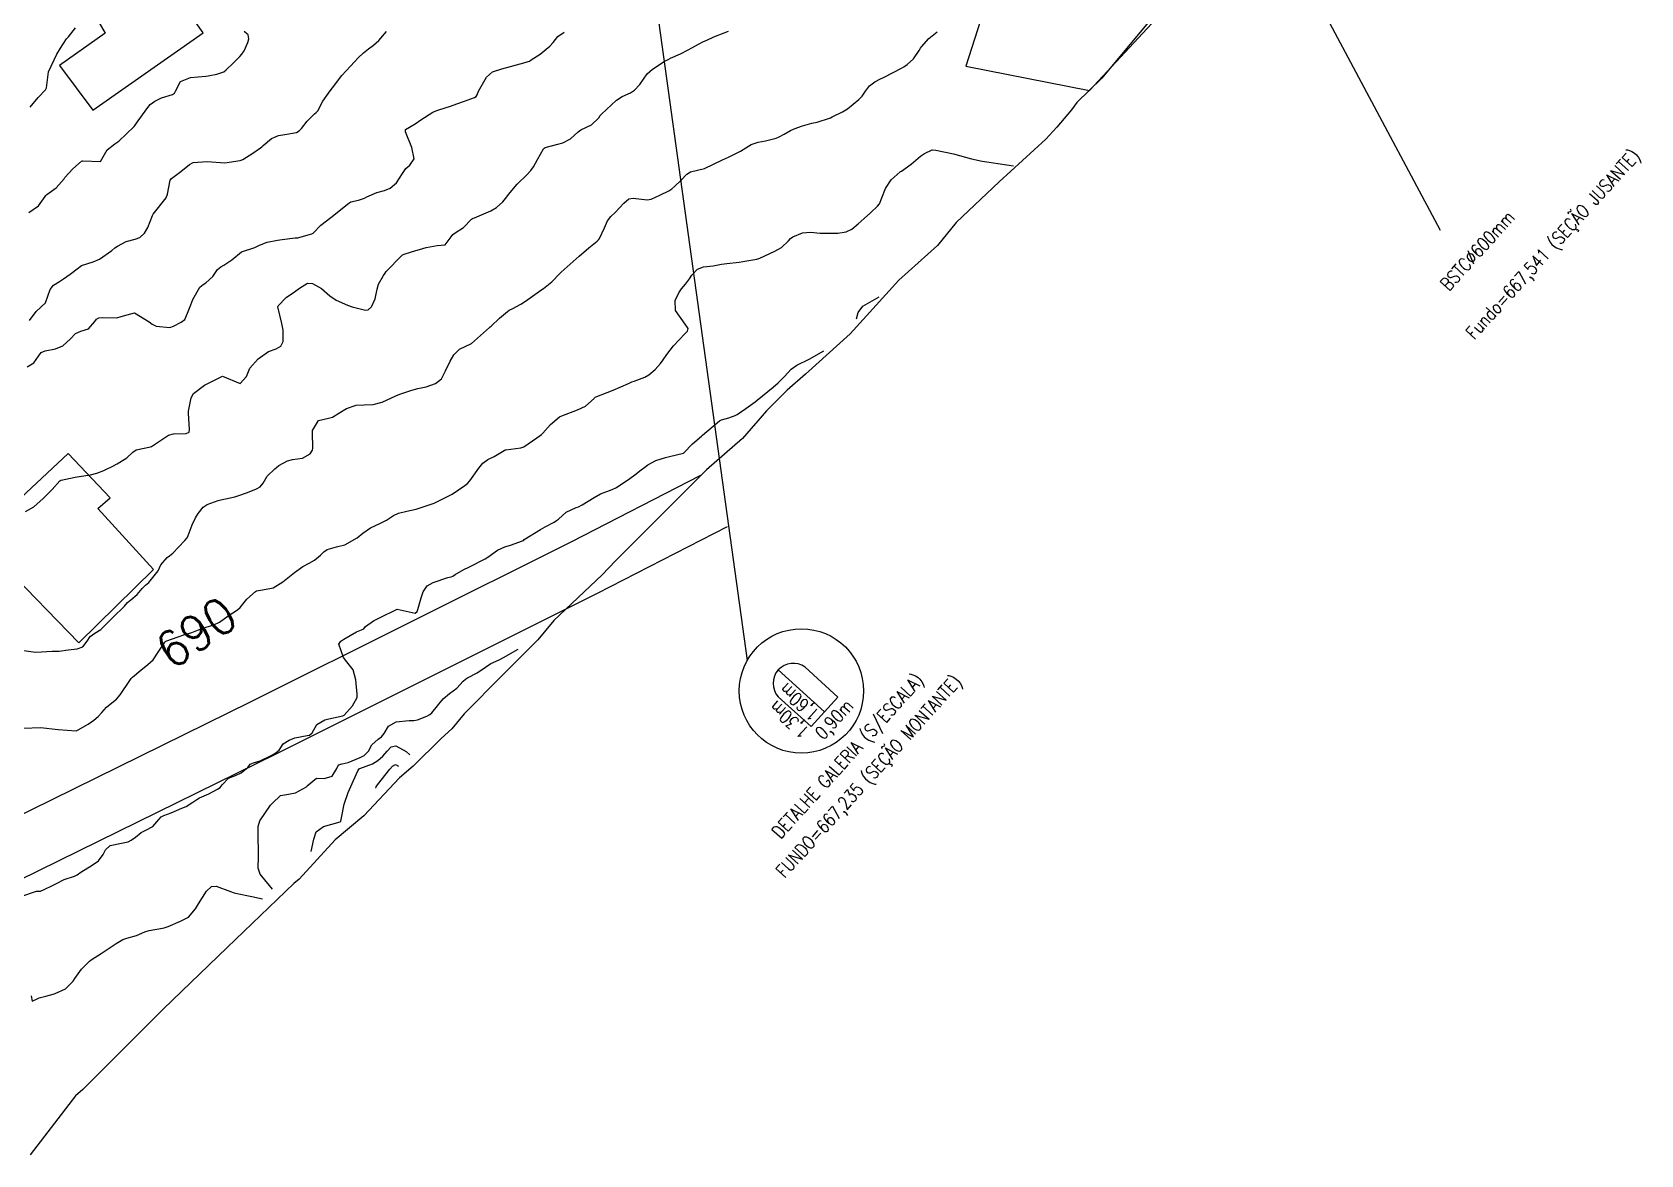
# Model space of a CAD drawing. Header units: metres. Extents: x 298520 to 308411, y 7433745 to 7450750.
# Drawn here: x 300730.4 to 300911.5, y 7446620.8 to 7446747.2 of the extents above; entities that cross this region are included whole.
import ezdxf
from ezdxf.enums import TextEntityAlignment as Align

# ---------------------------------------------------------------- set-up
doc = ezdxf.new("R2010")
doc.units = ezdxf.units.M
doc.header["$LTSCALE"] = 10
doc.linetypes.add('CONTINUO', pattern=[0])
for name, color, linetype in [('Area', 45, 'Continuous'), ('Area Verde e Lazer', 94, 'Continuous'), ('Cotas', 45, 'Continuous'), ('Curvas de Nivel 1m', 11, 'Continuous'), ('Curvas de Nivel 5m', 15, 'Continuous'), ('Edificações', 30, 'Continuous'), ('TEXTO', 45, 'Continuous'), ('Vias Primárias', 230, 'Continuous')]:
    doc.layers.add(name, color=color, linetype=linetype)
doc.styles.add('ROMANS', font='romans', dxfattribs={"height": 0.2})
doc.styles.add('Style-STANDARD', font='STANDARD.shx')

msp = doc.modelspace()

# ---------------------------------------------------------------- linework, layer by layer
at = {"layer": 'Area'}
msp.add_polyline3d([(300856, 7446748.27, 689.31), (300850.8, 7446742.02, 689.3), (300847.99, 7446739.27, 689.33), (300847.37, 7446738.46, 689.38), (300845.72, 7446736.49, 689.32), (300844.48, 7446735.16, 689.38), (300839.24, 7446730.36, 689.83), (300834.41, 7446725.77, 690.56), (300832.29, 7446723.17, 690.53), (300827.92, 7446719.27, 690.68), (300822.47, 7446713.24, 694.25), (300817.45, 7446708.72, 691.19), (300815.35, 7446706.92, 690.79), (300813.05, 7446704.56, 690.86), (300810.34, 7446701.47, 690.92), (300806.27, 7446697.95, 690.98), (300796.04, 7446687.69, 691.48), (300794.54, 7446686.11, 691.47), (300789.11, 7446680.97, 691.44), (300787.3, 7446678.79, 698.18), (300783.31, 7446674.81, 691.3), (300779.01, 7446670.48, 695.12), (300777.62, 7446668.77, 703.57), (300776.41, 7446667.7, 703.2), (300773.27, 7446664.57, 700.99), (300771.73, 7446663.27, 694.51), (300767.71, 7446659.01, 695.62), (300764.5, 7446656.28, 692.94), (300760.42, 7446651.87, 693.24), (300759.82, 7446651.38, 692.9), (300752.32, 7446644.18, 692.19), (300745.13, 7446637.22, 692.71), (300736.08, 7446628.19, 694.89), (300735.27, 7446627.49, 693.64), (300730.15, 7446620.84, 692.67)], dxfattribs=at)
at = {"layer": 'Area Verde e Lazer', "elevation": 697.25}
msp.add_lwpolyline([(300883.94, 7446777.88), (300849.29, 7446786.4), (300835.49, 7446743.37), (300849.39, 7446740.65), (300865.4, 7446757.86), (300872.9, 7446766.08), (300877.26, 7446770.86)], close=True, dxfattribs=at)
at = {"layer": 'Curvas de Nivel 1m', "flags": 128}
for points, elevation in [([(300729.43, 7446677.61), (300730.74, 7446677.41), (300731.42, 7446677.45), (300732.62, 7446677.51), (300733.43, 7446677.52), (300734.43, 7446677.69), (300735.43, 7446677.8), (300736.07, 7446678.03), (300736.57, 7446678.66), (300736.91, 7446679.19), (300737.45, 7446679.56), (300738.12, 7446679.98), (300738.79, 7446680.64), (300739.11, 7446680.99), (300739.47, 7446681.31), (300740.77, 7446682.61), (300741.1, 7446682.99), (300741.49, 7446683.31), (300742.18, 7446683.91), (300742.77, 7446684.59), (300743.13, 7446684.97), (300743.52, 7446685.26), (300744.56, 7446686.56), (300744.87, 7446687.24), (300745.56, 7446688.08), (300745.84, 7446688.27), (300746.2, 7446688.54), (300746.86, 7446689.25), (300747.58, 7446689.99), (300747.83, 7446690.28), (300747.95, 7446690.53), (300748.39, 7446691.73), (300748.76, 7446692.52), (300749.08, 7446693.04), (300749.62, 7446693.73), (300750.08, 7446694.05), (300751.31, 7446694.48), (300751.63, 7446694.56), (300753.2, 7446694.9), (300753.64, 7446695.03), (300754.6, 7446695.4), (300755.65, 7446695.8), (300756.06, 7446696.02), (300756.38, 7446696.42), (300756.84, 7446697.24), (300757.68, 7446698.04), (300757.88, 7446698.21), (300758.15, 7446698.41), (300759.13, 7446698.94), (300759.68, 7446699.1), (300760.82, 7446699.24), (300761.69, 7446699.74), (300761.92, 7446700.14), (300761.96, 7446700.36), (300761.93, 7446702.15), (300761.94, 7446702.36), (300762.62, 7446703.48), (300763.74, 7446703.76), (300764.2, 7446703.88), (300764.89, 7446704.32), (300765.76, 7446704.84), (300766.86, 7446705.2), (300767.76, 7446705.25), (300768.76, 7446705.28), (300769.77, 7446705.54), (300771.33, 7446706.25), (300771.77, 7446706.44), (300773.11, 7446706.89), (300773.78, 7446707.08), (300774.72, 7446707.27), (300775.79, 7446707.64), (300776.44, 7446708.19), (300776.92, 7446709.07), (300777.43, 7446710.18), (300777.83, 7446710.88), (300778.48, 7446711.52), (300779.84, 7446712.15), (300781.86, 7446713.95), (300781.95, 7446714.03), (300782.05, 7446714.12), (300782.98, 7446715.01), (300783.89, 7446715.77), (300784.09, 7446715.9), (300784.47, 7446716.09), (300785.4, 7446716.58), (300785.9, 7446716.91), (300787.48, 7446718.06), (300787.74, 7446718.23), (300787.92, 7446718.35), (300788.87, 7446719.1), (300789.76, 7446720.03), (300789.85, 7446720.12), (300789.94, 7446720.19), (300791.96, 7446722), (300793.05, 7446722.91), (300793.98, 7446723.67), (300794.13, 7446723.83), (300794.24, 7446723.98), (300794.8, 7446725.17), (300795.14, 7446725.97), (300795.53, 7446726.45), (300796.02, 7446726.92), (300796.97, 7446727.95), (300797.55, 7446728.43), (300798.04, 7446728.52), (300799.62, 7446728.33), (300800.04, 7446728.39), (300801.02, 7446728.87), (300802.05, 7446729.35), (300802.37, 7446729.56), (300802.73, 7446729.87), (300803.41, 7446730.52), (300804.07, 7446731.23), (300804.47, 7446731.47), (300806.08, 7446731.84), (300808.09, 7446732.83), (300808.76, 7446733.14), (300810.1, 7446733.79), (300811.32, 7446734.57), (300812.12, 7446734.81), (300812.91, 7446734.96), (300814.13, 7446735.28), (300814.46, 7446735.41), (300815.02, 7446735.73), (300815.73, 7446736.13), (300816.14, 7446736.32), (300817.11, 7446736.67), (300818.15, 7446736.96), (300818.75, 7446737.08), (300820.15, 7446737.51), (300820.25, 7446737.57), (300820.44, 7446737.67), (300821.59, 7446738.23), (300822.16, 7446738.58), (300823.44, 7446739.63), (300823.8, 7446740.01), (300824.19, 7446740.56), (300824.65, 7446741.16), (300825.24, 7446741.61), (300825.88, 7446741.93), (300826.21, 7446742.09), (300827.29, 7446742.66), (300828.22, 7446743.14), (300828.49, 7446743.3), (300828.87, 7446743.56), (300829.58, 7446744.2), (300830.24, 7446745.15), (300830.39, 7446745.4), (300830.48, 7446745.55), (300831.33, 7446746.47), (300832.27, 7446747.25)], 689), ([(300729.61, 7446693.25), (300730.58, 7446693.77), (300731.63, 7446694.72), (300732.64, 7446695.71), (300733.51, 7446696.7), (300733.59, 7446696.76), (300733.65, 7446696.79), (300735.23, 7446697.1), (300735.66, 7446697.17), (300736.94, 7446697.38), (300737.67, 7446697.57), (300738.44, 7446697.87), (300739.68, 7446698.48), (300739.77, 7446698.53), (300739.95, 7446698.62), (300741.03, 7446699.27), (300741.7, 7446699.94), (300742.1, 7446700.19), (300743.7, 7446700.52), (300743.83, 7446700.58), (300745.72, 7446701.83), (300746.28, 7446701.98), (300747.72, 7446702.01), (300748.05, 7446702.19), (300748.1, 7446702.53), (300747.98, 7446704.29), (300747.99, 7446704.53), (300748.26, 7446706.03), (300748.54, 7446706.52), (300749.78, 7446707.46), (300751.79, 7446708.48), (300753.78, 7446707.64), (300754.51, 7446708.45), (300754.87, 7446709.38), (300755.82, 7446710.43), (300756.98, 7446711.27), (300757.83, 7446711.56), (300758.37, 7446711.87), (300758.62, 7446712.4), (300758.62, 7446713.64), (300758.47, 7446714.4), (300758.03, 7446716.27), (300758.06, 7446716.41), (300758.97, 7446717.33), (300759.91, 7446717.99), (300760.47, 7446718.38), (300761.36, 7446718.93), (300761.92, 7446718.91), (300762.93, 7446718.35), (300763.9, 7446717.52), (300764.6, 7446717.03), (300765.89, 7446716.48), (300766.41, 7446716.3), (300767.89, 7446715.91), (300768.22, 7446715.96), (300768.57, 7446716.28), (300768.98, 7446717.2), (300769.21, 7446718.28), (300769.36, 7446718.83), (300769.94, 7446719.82), (300770.11, 7446720.09), (300770.24, 7446720.27), (300771.96, 7446722.03), (300772.08, 7446722.12), (300772.36, 7446722.24), (300773.55, 7446722.64), (300773.97, 7446722.74), (300774.74, 7446722.98), (300775.97, 7446723.18), (300776.87, 7446723.28), (300777.54, 7446724.17), (300777.73, 7446724.43), (300777.99, 7446724.63), (300778.95, 7446725.21), (300779.85, 7446726.15), (300779.94, 7446726.22), (300780.01, 7446726.25), (300780.19, 7446726.32), (300782.02, 7446727.09), (300782.66, 7446727.48), (300783.37, 7446728.11), (300783.67, 7446728.47), (300784.05, 7446728.95), (300784.56, 7446729.59), (300784.97, 7446730.09), (300786.07, 7446731.14), (300786.53, 7446731.62), (300786.82, 7446732.06), (300787.28, 7446732.87), (300787.94, 7446734.05), (300788.01, 7446734.14), (300788.11, 7446734.2), (300789.56, 7446734.59), (300790.11, 7446734.75), (300790.96, 7446735.18), (300791.84, 7446736), (300792.13, 7446736.2), (300793.36, 7446736.76), (300794.15, 7446737.56), (300794.32, 7446737.81), (300794.48, 7446737.98), (300796.17, 7446739.54), (300796.8, 7446739.94), (300797.73, 7446740.38), (300798.18, 7446740.68), (300798.8, 7446741.32), (300799.2, 7446741.92), (300799.62, 7446742.5), (300800.21, 7446743.02), (300801.54, 7446743.89), (300801.97, 7446744.14), (300802.23, 7446744.27), (300803.35, 7446744.76), (300804.24, 7446745.22), (300804.65, 7446745.45), (300805.38, 7446745.85), (300805.96, 7446746.14), (300806.26, 7446746.28), (300807.11, 7446746.68), (300808.27, 7446747.14), (300808.75, 7446747.33)], 688), ([(300730.07, 7446714.74), (300730.84, 7446715.77), (300731.89, 7446716.72), (300732.39, 7446718.24), (300732.78, 7446718.71), (300733.47, 7446719.15), (300733.92, 7446719.45), (300734.65, 7446719.97), (300735.58, 7446720.67), (300735.78, 7446720.84), (300735.95, 7446720.94), (300737.26, 7446721.35), (300737.95, 7446721.66), (300739.33, 7446722.63), (300739.67, 7446722.92), (300739.97, 7446723.13), (300740.95, 7446723.63), (300741.98, 7446723.9), (300742.49, 7446724.09), (300743.04, 7446724.59), (300743.39, 7446725.2), (300743.93, 7446726.58), (300743.96, 7446726.64), (300744.01, 7446726.72), (300745.46, 7446728.56), (300745.63, 7446728.96), (300745.93, 7446730.55), (300746.06, 7446730.74), (300747.11, 7446731.5), (300748.08, 7446732.31), (300748.51, 7446732.52), (300750.08, 7446732.63), (300752.08, 7446732.48), (300753.8, 7446732.75), (300754.09, 7446732.86), (300755.23, 7446733.58), (300756.1, 7446734.18), (300756.24, 7446734.29), (300756.39, 7446734.43), (300757.31, 7446735.22), (300758.12, 7446735.56), (300758.83, 7446735.69), (300760.13, 7446735.92), (300760.43, 7446736.08), (300760.68, 7446736.37), (300761.32, 7446737.19), (300762.15, 7446737.99), (300762.36, 7446738.15), (300762.55, 7446738.36), (300763.1, 7446739.42), (300763.72, 7446740.34), (300763.93, 7446740.6), (300764.19, 7446740.94), (300765.24, 7446742.32), (300766.21, 7446743.37), (300766.67, 7446743.85), (300767.08, 7446744.3), (300767.67, 7446744.86), (300768.24, 7446745.32), (300768.79, 7446745.73), (300769.4, 7446746.27), (300770.26, 7446747.29)], 686), ([(300730.15, 7446738.74), (300731.05, 7446739.85), (300731.88, 7446740.72), (300731.98, 7446740.93), (300732.2, 7446742.72), (300733.16, 7446744.71), (300733.55, 7446745.38), (300734.25, 7446746.45), (300734.36, 7446746.58), (300734.46, 7446746.69), (300735.27, 7446747.68)], 684), ([(300729.81, 7446709.52), (300730.58, 7446709.97), (300731.08, 7446710.73), (300731.39, 7446711.16), (300731.83, 7446711.33), (300733, 7446711.54), (300733.83, 7446711.9), (300734.7, 7446712.69), (300735.24, 7446713.29), (300735.86, 7446713.53), (300736.72, 7446713.8), (300737.44, 7446714.65), (300737.61, 7446714.91), (300737.88, 7446715.05), (300738.33, 7446715.1), (300739.88, 7446715.04), (300741.09, 7446715.4), (300741.88, 7446715.61), (300743.54, 7446714.58), (300743.87, 7446714.33), (300744.33, 7446714.11), (300745.86, 7446713.97), (300746.29, 7446714.12), (300747.17, 7446714.54), (300747.57, 7446714.84), (300747.88, 7446715.56), (300748.23, 7446716.52), (300748.48, 7446717.1), (300749.25, 7446718.51), (300749.62, 7446718.8), (300749.92, 7446718.97), (300750.73, 7446719.69), (300751.26, 7446720.49), (300751.63, 7446720.8), (300751.95, 7446720.97), (300752.86, 7446721.57), (300753.96, 7446722.46), (300755.43, 7446722.98), (300755.97, 7446723.23), (300756.84, 7446723.56), (300757.98, 7446723.79), (300758.52, 7446723.87), (300759.99, 7446724.04), (300760.3, 7446724.06), (300761.44, 7446724.37), (300761.86, 7446724.5), (300762, 7446724.59), (300762.88, 7446725.47), (300764.01, 7446726.34), (300766.03, 7446727.97), (300766.25, 7446728.09), (300767.12, 7446728.3), (300767.8, 7446728.53), (300768.04, 7446728.65), (300769.18, 7446729.14), (300770.05, 7446729.37), (300770.67, 7446729.65), (300771.4, 7446730.25), (300772.07, 7446731.29), (300772.44, 7446731.87), (300772.89, 7446732.23), (300773.37, 7446732.95), (300773.11, 7446734.23), (300772.39, 7446735.98), (300772.39, 7446736.24), (300773.5, 7446736.87), (300774.14, 7446737.32), (300775.48, 7446738.2), (300775.95, 7446738.4), (300776.16, 7446738.46), (300777.46, 7446738.88), (300778.17, 7446739.12), (300778.93, 7446739.4), (300780.18, 7446739.86), (300780.36, 7446739.97), (300780.46, 7446740.15), (300780.61, 7446740.56), (300781.54, 7446742.13), (300782.21, 7446742.72), (300783.24, 7446743.09), (300784.22, 7446743.32), (300785.98, 7446743.83), (300786.22, 7446743.89), (300786.35, 7446743.94), (300786.54, 7446744.07), (300787.56, 7446744.73), (300788.24, 7446745.27), (300788.65, 7446745.64), (300789.01, 7446746.04), (300789.57, 7446746.73), (300790.26, 7446747.2)], 687), ([(300823.19, 7446714.94), (300823.37, 7446715.63), (300823.9, 7446716.36), (300825.71, 7446717.4)], 691), ([(300729.09, 7446649.92), (300730.87, 7446650.5), (300731.1, 7446650.52), (300731.3, 7446650.52), (300731.73, 7446650.71), (300732.68, 7446651.14), (300733.11, 7446651.38), (300733.99, 7446651.82), (300735.13, 7446652.19), (300735.45, 7446652.36), (300735.85, 7446652.67), (300737.14, 7446653.45), (300737.85, 7446653.94), (300738.36, 7446654.64), (300738.63, 7446655.16), (300739.16, 7446655.65), (300740.45, 7446655.9), (300741.17, 7446656.07), (300741.53, 7446656.24), (300742.02, 7446656.59), (300742.66, 7446657.1), (300743.18, 7446657.37), (300743.96, 7446657.8), (300744.63, 7446658.57), (300744.9, 7446658.87), (300745.21, 7446659.02), (300746.01, 7446659.34), (300747.22, 7446659.85), (300747.7, 7446660.04), (300748.46, 7446660.52), (300748.9, 7446660.84), (300749.23, 7446661), (300750.27, 7446661.46), (300751.25, 7446661.99), (300751.53, 7446662.2), (300751.76, 7446662.47), (300752.49, 7446663.24), (300753.26, 7446663.54), (300753.91, 7446663.82), (300754.65, 7446664.45), (300754.92, 7446664.8), (300755.28, 7446664.96), (300756.03, 7446665.18), (300757.29, 7446665.78), (300757.7, 7446666), (300758.18, 7446666.4), (300758.62, 7446667.08), (300759.31, 7446667.52), (300759.93, 7446667.77), (300761.32, 7446668.02), (300761.6, 7446668.08), (300761.9, 7446668.35), (300762.41, 7446669.27), (300763.34, 7446669.79), (300763.77, 7446669.9), (300765.34, 7446670.23), (300765.51, 7446670.32), (300766.42, 7446671.37), (300766.96, 7446672.3), (300766.98, 7446672.68), (300766.82, 7446674.3), (300766.52, 7446675.42), (300765.8, 7446676.31), (300765.42, 7446676.81), (300764.9, 7446678.33), (300765.11, 7446678.66), (300765.45, 7446678.87), (300766.87, 7446679.71), (300767.46, 7446679.93), (300767.7, 7446680.05), (300767.89, 7446680.29), (300768.79, 7446680.95), (300769.47, 7446681.28), (300771.48, 7446682.24), (300773.48, 7446681.82), (300773.71, 7446681.99), (300773.78, 7446682.22), (300774.17, 7446683.54), (300774.39, 7446684.21), (300774.83, 7446684.89), (300775.52, 7446685.26), (300777.18, 7446685.83), (300777.53, 7446685.91), (300777.73, 7446685.97), (300778.01, 7446686.17), (300778.97, 7446686.72), (300779.54, 7446687), (300781.36, 7446687.93), (300781.55, 7446688.03), (300781.61, 7446688.06), (300781.68, 7446688.12), (300782.76, 7446688.91), (300783.57, 7446689.27), (300784.21, 7446689.46), (300785.58, 7446689.93), (300785.67, 7446690), (300785.77, 7446690.08), (300787.59, 7446691.24), (300788.12, 7446691.52), (300789.13, 7446692.03), (300789.42, 7446692.22), (300789.61, 7446692.39), (300790.48, 7446693.17), (300791.63, 7446693.7), (300791.86, 7446693.78), (300792.31, 7446694), (300793.64, 7446694.84), (300794.37, 7446695.25), (300795.65, 7446695.74), (300796.15, 7446695.95), (300797.66, 7446696.97), (300798.22, 7446697.38), (300798.95, 7446697.92), (300799.34, 7446698.25), (300799.68, 7446698.5), (300800.6, 7446698.99), (300801.69, 7446699.34), (300802.13, 7446699.45), (300803.7, 7446699.83), (300803.73, 7446699.84), (300803.75, 7446699.86), (300804.7, 7446700.86), (300805.72, 7446701.74), (300805.84, 7446701.84), (300807.74, 7446703.44), (300807.98, 7446703.57), (300808.79, 7446703.8), (300809.5, 7446704.04), (300809.75, 7446704.17), (300810.7, 7446704.84), (300811.77, 7446705.6), (300811.99, 7446705.77), (300813.79, 7446707.23), (300814.37, 7446707.73), (300815.08, 7446708.45), (300815.82, 7446709.25), (300816.47, 7446709.71), (300817.83, 7446710.39), (300819.5, 7446711.34)], 691), ([(300757.44, 7446650.74), (300757.11, 7446651.15), (300756.05, 7446652.43), (300755.82, 7446653.11), (300755.85, 7446654.43), (300755.85, 7446655.12), (300755.81, 7446656.43), (300755.81, 7446657.81), (300755.99, 7446658.43), (300757.22, 7446660.21), (300757.32, 7446660.31), (300757.43, 7446660.41), (300758.35, 7446661.28), (300759.24, 7446661.44), (300760.03, 7446661.59), (300761.25, 7446662.27), (300761.31, 7446662.3), (300761.35, 7446662.36), (300762.37, 7446663.24), (300763.26, 7446663.21), (300764.14, 7446663.46), (300764.69, 7446664.33), (300764.87, 7446664.74), (300765.28, 7446664.84), (300765.96, 7446664.99), (300767.29, 7446665.55), (300767.77, 7446665.8), (300768.23, 7446666.28), (300768.61, 7446666.97), (300769.31, 7446667.61), (300769.69, 7446667.89), (300770.02, 7446668.26), (300770.5, 7446669.09), (300771.34, 7446669.57), (300772.83, 7446669.72), (300773.34, 7446669.73), (300773.75, 7446669.8), (300774.79, 7446670.21), (300775.14, 7446670.4), (300775.35, 7446670.6), (300776.64, 7446672.18), (300777.37, 7446672.76), (300778.17, 7446673.37), (300778.91, 7446674.15), (300779.16, 7446674.39), (300779.4, 7446674.52), (300780.47, 7446675.08), (300781.41, 7446675.74), (300782.01, 7446676.12), (300782.96, 7446676.57), (300783.42, 7446676.8), (300785.1, 7446677.75)], 692), ([(300761.77, 7446654.98), (300762.07, 7446656.35), (300762.35, 7446657.18), (300763.19, 7446657.78), (300765.04, 7446658.32), (300765.14, 7446658.39), (300765.21, 7446658.78), (300765.5, 7446660.32), (300765.95, 7446661.61), (300766.25, 7446662.31), (300767.04, 7446664.06), (300767.2, 7446664.29), (300767.27, 7446664.33), (300768.7, 7446664.86), (300769.28, 7446665.21), (300769.85, 7446665.71), (300770.33, 7446666.26), (300770.79, 7446666.77), (300771.3, 7446666.88), (300772.47, 7446666.23), (300772.9, 7446665.84)], 693), ([(300769.07, 7446662.1), (300769.12, 7446662.27), (300769.16, 7446662.36), (300769.25, 7446662.48), (300770.63, 7446664.26), (300770.94, 7446664.59), (300771.28, 7446664.78), (300771.63, 7446664.6)], 694), ([(300730.25, 7446638.73), (300730.38, 7446638.15), (300730.96, 7446638.4), (300731.18, 7446638.49), (300731.93, 7446638.71), (300732.74, 7446638.93), (300732.97, 7446638.99), (300734.13, 7446639.53), (300734.98, 7446640.37), (300735.17, 7446640.68), (300735.92, 7446641.74), (300736.84, 7446642.65), (300737.01, 7446642.77), (300738.16, 7446643.5), (300739.03, 7446644.08), (300739.84, 7446644.62), (300740.59, 7446645.06), (300741.04, 7446645.24), (300742.11, 7446645.53), (300743.05, 7446645.92), (300743.54, 7446646.09), (300745.06, 7446646.34), (300745.24, 7446646.38), (300745.68, 7446646.55), (300747.07, 7446647.12), (300747.99, 7446647.6), (300748.75, 7446648.51), (300748.87, 7446648.73), (300749.09, 7446649.07), (300750.01, 7446650.5), (300750.55, 7446651.05), (300751.11, 7446651.07), (300752.71, 7446650.46), (300753.1, 7446650.33), (300753.26, 7446650.3), (300755.1, 7446649.91), (300756.32, 7446649.65)], 692)]:
    msp.add_lwpolyline(points, dxfattribs=dict(at, elevation=elevation))
at = {"layer": 'Curvas de Nivel 5m', "flags": 128}
for points, elevation in [([(300730.01, 7446726.9), (300731.11, 7446727.64), (300731.85, 7446728.72), (300731.92, 7446728.83), (300732.04, 7446728.92), (300733.08, 7446729.67), (300733.97, 7446730.69), (300734.06, 7446730.83), (300734.95, 7446731.81), (300735.95, 7446732.67), (300736.04, 7446732.72), (300736.08, 7446732.73), (300738.08, 7446732.65), (300738.81, 7446733.94), (300739.67, 7446734.63), (300740.12, 7446734.92), (300741, 7446735.74), (300741.85, 7446736.6), (300741.99, 7446736.75), (300742.14, 7446736.94), (300743.28, 7446738.58), (300743.67, 7446739.06), (300744.17, 7446739.45), (300744.95, 7446739.79), (300746.18, 7446740.18), (300746.39, 7446740.34), (300746.5, 7446740.55), (300747.08, 7446741.66), (300748.2, 7446742.11), (300749.92, 7446742.23), (300750.2, 7446742.3), (300750.36, 7446742.34), (300751.17, 7446742.49), (300751.94, 7446742.75), (300752.21, 7446742.96), (300752.99, 7446743.7), (300753.74, 7446744.46), (300753.97, 7446744.72), (300754.23, 7446745.09), (300754.65, 7446746.05), (300754.75, 7446746.45), (300754.7, 7446746.89), (300754.26, 7446747.26)], 685), ([(300729.42, 7446668.85), (300731.32, 7446668.92), (300733.32, 7446668.7), (300735.32, 7446668.57), (300735.41, 7446668.58), (300735.57, 7446668.67), (300736.68, 7446669.31), (300737.33, 7446669.77), (300737.8, 7446670.18), (300738.23, 7446670.64), (300738.76, 7446671.22), (300739.36, 7446671.72), (300739.87, 7446672.12), (300740.3, 7446672.62), (300741.39, 7446674.24), (300741.53, 7446674.46), (300741.66, 7446674.6), (300742.6, 7446675.39), (300743.41, 7446676.01), (300743.99, 7446676.57), (300744.58, 7446677.4), (300745.32, 7446678.55), (300745.44, 7446678.65), (300746.83, 7446679.15), (300747.45, 7446679.35), (300748.34, 7446679.64), (300749.46, 7446680.07), (300750.84, 7446680.49), (300751.47, 7446680.8), (300752.44, 7446681.5), (300753.48, 7446682.18), (300753.8, 7446682.46), (300754.56, 7446683.38), (300755.51, 7446684.24), (300755.64, 7446684.3), (300756.3, 7446684.42), (300757.33, 7446684.6), (300757.52, 7446684.66), (300758.59, 7446685.33), (300759.53, 7446686.07), (300759.92, 7446686.38), (300760.86, 7446687.05), (300761.55, 7446687.43), (300762.15, 7446687.76), (300762.84, 7446688.35), (300763.2, 7446688.71), (300763.57, 7446688.97), (300764.62, 7446689.28), (300765.57, 7446689.5), (300766.98, 7446690.3), (300767.59, 7446690.81), (300768.48, 7446691.4), (300769.6, 7446691.92), (300770.25, 7446692.26), (300771.07, 7446692.79), (300771.62, 7446693.06), (300772.57, 7446693.28), (300773.62, 7446693.5), (300774.16, 7446693.68), (300775.63, 7446694.2), (300777.64, 7446695.18), (300779.08, 7446696.16), (300779.4, 7446696.41), (300779.66, 7446696.69), (300780.65, 7446698.14), (300781.11, 7446698.7), (300781.69, 7446699.09), (300782.37, 7446699.43), (300783.51, 7446700.1), (300783.63, 7446700.18), (300783.7, 7446700.2), (300785.38, 7446700.41), (300785.71, 7446700.53), (300787.2, 7446701.54), (300787.72, 7446701.92), (300787.79, 7446701.98), (300787.85, 7446702.05), (300788.73, 7446703.05), (300789.75, 7446703.89), (300789.83, 7446703.95), (300789.99, 7446704.03), (300791.76, 7446704.69), (300792.66, 7446705.1), (300793.63, 7446705.98), (300793.69, 7446706.06), (300793.77, 7446706.13), (300795.11, 7446706.63), (300795.78, 7446706.89), (300797.5, 7446707.64), (300797.79, 7446707.79), (300797.88, 7446707.84), (300798.15, 7446707.93), (300799.34, 7446708.37), (300799.8, 7446708.62), (300800.49, 7446709.22), (300801.11, 7446709.9), (300801.42, 7446710.3), (300801.83, 7446710.93), (300802.58, 7446711.88), (300803.86, 7446713.23), (300804.16, 7446713.56), (300804.22, 7446713.86), (300803.87, 7446714.34), (300802.81, 7446715.87), (300802.76, 7446717.01), (300803.17, 7446717.87), (300803.47, 7446718.31), (300803.93, 7446718.84), (300804.37, 7446719.43), (300804.62, 7446719.85), (300805.26, 7446720.53), (300805.95, 7446720.77), (300807.03, 7446720.9), (300807.96, 7446721.07), (300808.58, 7446721.18), (300809.96, 7446721.32), (300810.38, 7446721.37), (300811.96, 7446721.65), (300812.3, 7446721.76), (300813.97, 7446722.55), (300814.73, 7446722.97), (300815.53, 7446723.72), (300815.75, 7446723.96), (300815.99, 7446724.15), (300817.1, 7446724.6), (300818, 7446724.67), (300819.08, 7446724.59), (300820, 7446724.57), (300821.06, 7446724.59), (300822, 7446724.71), (300822.63, 7446725.01), (300823.37, 7446725.63), (300824.02, 7446726.21), (300824.76, 7446726.87), (300825.54, 7446727.6), (300825.76, 7446727.88), (300826.04, 7446728.54), (300826.44, 7446729.59), (300827.08, 7446730.58), (300828.08, 7446731.49), (300828.13, 7446731.52), (300828.23, 7446731.57), (300829.32, 7446732.33), (300830.1, 7446733.03), (300830.39, 7446733.26), (300830.83, 7446733.54), (300831.69, 7446733.96), (300832.11, 7446733.93), (300834.1, 7446733.5), (300836.1, 7446732.95), (300837.32, 7446732.69), (300838.09, 7446732.57), (300839.1, 7446732.43), (300840.09, 7446732.26), (300840.83, 7446732.17)], 690)]:
    msp.add_lwpolyline(points, dxfattribs=dict(at, elevation=elevation))
at = {"layer": 'Edificações'}
for points in [[(300733.44, 7446743.46), (300737.19, 7446738.42), (300749.64, 7446747.12), (300746.53, 7446751.56), (300743.76, 7446749.95), (300742.32, 7446752.44), (300737.2, 7446749.47), (300738.58, 7446747.09)], [(300723.86, 7446693.05), (300719.3, 7446688.65), (300723.09, 7446683.44), (300727.25, 7446687.08), (300735.63, 7446678.45), (300744.05, 7446686.73), (300737.78, 7446693.58), (300739.16, 7446694.8), (300734.43, 7446699.77), (300725.53, 7446691.47)]]:
    msp.add_lwpolyline(points, close=True, dxfattribs=at)
at = {"layer": 'TEXTO', "linetype": 'CONTINUO'}
for points in [[(300774.34, 7446939.88, 0), (300810.85, 7446676.46, 0)], [(300888.92, 7446724.87, 0), (300775, 7446938.33, 0)], [(300814.36, 7446672.38, 0), (300818.06, 7446669.03, 0), (300821.08, 7446672.36, 0), (300817.38, 7446675.72, 0)], [(300814.36, 7446675.41, 0), (300819.57, 7446670.69, 0)]]:
    msp.add_polyline3d(points, dxfattribs=at)
msp.add_circle((300816.97, 7446673.05), 7, dxfattribs=at)
msp.add_arc((300816.04, 7446673.9), 2.26, 53.7031, 221.9339, dxfattribs=at)
at = {"layer": 'Vias Primárias'}
msp.add_lwpolyline([(300805.63, 7446697.3), (300791.03, 7446689.81), (300754.91, 7446671.78), (300720.2, 7446654.72, -0.264041)], format="xyb", dxfattribs=at)
msp.add_lwpolyline([(300808.6, 7446691.52), (300793.97, 7446684.01), (300757.8, 7446665.95), (300675.48, 7446625.5)], dxfattribs=at)

# ---------------------------------------------------------------- texts
at = {"layer": 'Cotas', "style": 'Style-STANDARD'}
msp.add_text('690', height=4, rotation=34.3397, dxfattribs=at).set_placement((300748.85, 7446679.63, 690), align=Align.MIDDLE_CENTER)
at = {"layer": 'TEXTO', "style": 'ROMANS', "width": 0.8}
for s, rotation, p in [('Fundo=667,541 (SEÇÃO JUSANTE)', 47.8185, (300892.72, 7446712.5)), ('BSTCØ600mm', 47.8185, (300889.86, 7446717.97)), ('DETALHE GALERIA (S/ESCALA)', 47.8185, (300814.62, 7446656.31)), ('FUNDO=667,235 (SEÇÃO MONTANTE)', 47.8185, (300815.08, 7446651.91)), ('1,60m', 137.8185, (300819.12, 7446670.62)), ('1,30m', 137.8185, (300817.99, 7446668.64)), ('0,90m', 47.8185, (300819.47, 7446667.46))]:
    msp.add_text(s, height=1.5, rotation=rotation, dxfattribs=at).set_placement(p)

doc.saveas('drawing.dxf')
